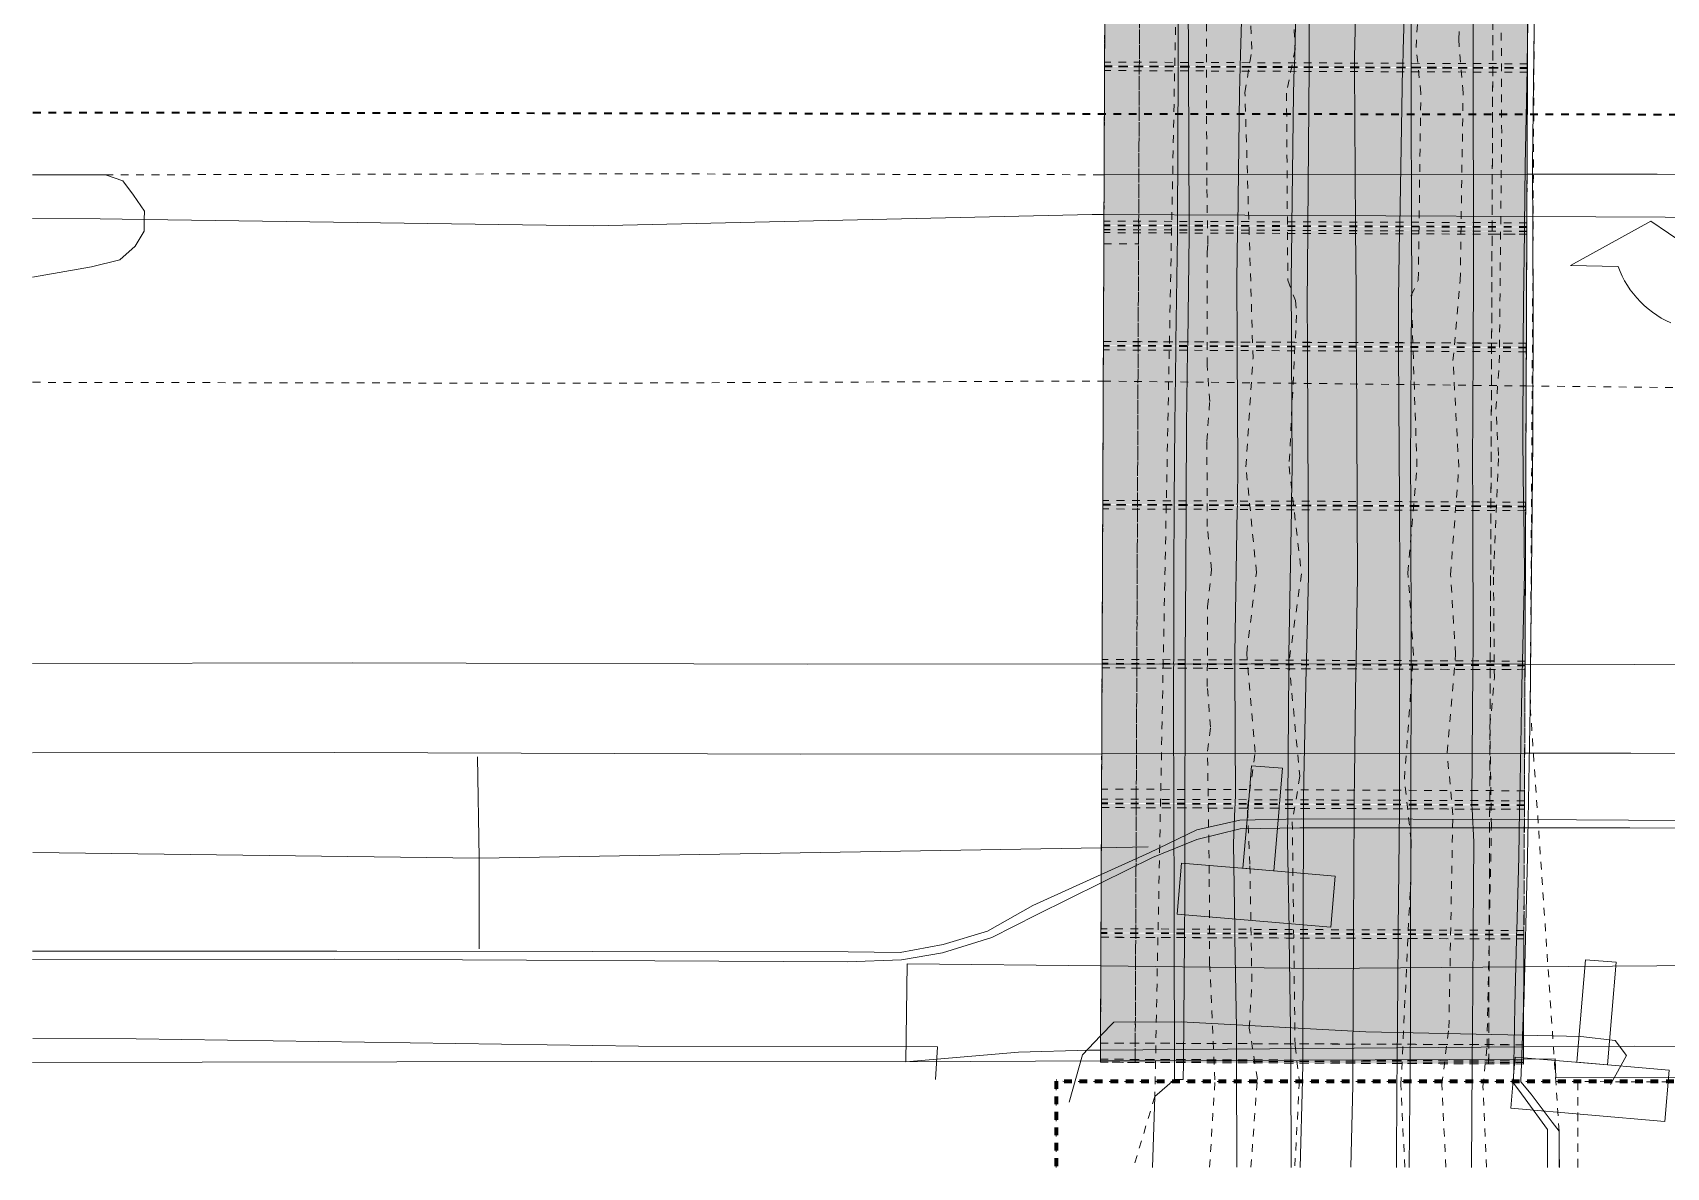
# Model space of a CAD drawing. Header units: metres. Extents: x 564 to 760, y 3 to 1698.
# Drawn here: x 697.25 to 718.42, y 1652.38 to 1667.09 of the extents above; entities that cross this region are included whole.
import ezdxf

# ---------------------------------------------------------------- set-up
doc = ezdxf.new("R2010")
doc.units = ezdxf.units.M
for name, pattern in [('_Demolished', [0.0045, 0.003, -0.0015]), ('ControlLine', [0.02, 0.0125, -0.0025, 0.0025, -0.0025]), ('IMPORT-BDYS-Boundary _3_', [0.01, 0.009, -0.001]), ('IMPORT-BDYS-ProjBoundary', [0.008, 0.006, -0.002]), ('IMPORT-LNMK-LineCont _3_', [0.004, 0.001, -0.003]), ('JacobsDash', [0.0045, 0.003, -0.0015])]:
    doc.linetypes.add(name, pattern=pattern)
doc.layers.add('D-BDGE', color=7, linetype='Continuous', lineweight=13)
for name, color, linetype, lineweight, true_color in [('D-BDGE-DECK', 7, 'Continuous', 13, 0x8c8cc6), ('D-BDGE-FRAMING', 7, 'Continuous', 13, 0x8c8cc6), ('D-BDGE-INT-WALL', 7, 'Continuous', 13, 0x8c8cc6)]:
    doc.layers.add(name, color=color, linetype=linetype, lineweight=lineweight, true_color=true_color)

# ---------------------------------------------------------------- blocks, each defined once
blk = doc.blocks.new('T2DPAA-T2D-PWA-RW-M2D-000002_ControlLinesMinor_rvt-3-DRG-2871032 - CONSTRUCTION SEQUENCE STAGE A3')
at = {"layer": 'D-BDGE', "color": 150, "linetype": 'ControlLine', "lineweight": 35, "true_color": 0x0080ff}
blk.add_line((568.226, 1666.053), (609.683, 1666.003), dxfattribs=at)
blk = doc.blocks.new('T2DPAA-T2D-PWA-SU-M2D-000002_dwg-40815123-DRG-2871032 - CONSTRUCTION SEQUENCE STAGE A3')
at = {"color": 9, "lineweight": 18, "true_color": 0xc0c0c0}
for p, q in [((40.407, 1555.738), (40.234, 1557.781)), ((38.097, 1555.551), (37.978, 1557.598)), ((39.606, 1555.673), (39.433, 1557.716)), ((37.397, 1555.495), (37.278, 1557.542)), ((41.102, 1555.794), (41.078, 1556.17)), ((39.496, 1555.664), (39.496, 1555.654)), ((39.496, 1555.654), (39.632, 1553.609)), ((39.607, 1555.663), (39.606, 1555.673)), ((40.408, 1555.728), (40.407, 1555.738)), ((41.103, 1555.784), (41.102, 1555.794)), ((37.398, 1555.485), (37.397, 1555.495)), ((38.097, 1555.541), (38.097, 1555.551)), ((38.289, 1555.567), (38.29, 1555.557)), ((38.29, 1555.557), (38.446, 1553.513)), ((38.874, 1555.614), (38.875, 1555.604)), ((38.875, 1555.604), (39.062, 1553.563)), ((36.596, 1555.43), (36.597, 1555.42)), ((36.597, 1555.42), (36.761, 1553.377)), ((36.731, 1555.441), (36.732, 1555.431)), ((36.732, 1555.431), (36.913, 1553.389)), ((35.759, 1553.948), (41.219, 1554.418)), ((35.637, 1553.938), (35.759, 1553.948)), ((41.263, 1553.871), (35.8, 1553.433)), ((39.062, 1553.563), (39.063, 1553.552)), ((39.063, 1553.552), (39.068, 1553.502)), ((39.632, 1553.609), (39.633, 1553.598)), ((39.633, 1553.598), (39.636, 1553.548)), ((39.785, 1553.611), (39.784, 1553.621)), ((39.79, 1553.561), (39.785, 1553.611)), ((40.586, 1553.675), (40.585, 1553.686)), ((40.591, 1553.626), (40.586, 1553.675)), ((41.243, 1553.729), (41.243, 1553.739)), ((41.247, 1553.679), (41.243, 1553.729)), ((36.761, 1553.377), (36.761, 1553.366)), ((36.761, 1553.366), (36.765, 1553.316)), ((36.913, 1553.389), (36.913, 1553.379)), ((36.913, 1553.379), (36.918, 1553.329)), ((37.539, 1553.429), (37.539, 1553.439)), ((37.543, 1553.379), (37.539, 1553.429)), ((38.239, 1553.486), (38.238, 1553.496)), ((38.242, 1553.436), (38.239, 1553.486)), ((38.446, 1553.513), (38.446, 1553.503)), ((38.446, 1553.503), (38.45, 1553.453)), ((39.199, 1552.057), (39.203, 1552.009)), ((39.746, 1552.101), (39.75, 1552.053)), ((39.913, 1552.066), (39.909, 1552.114)), ((39.914, 1552.056), (39.913, 1552.066)), ((39.918, 1552.006), (39.914, 1552.056)), ((40.714, 1552.131), (40.71, 1552.179)), ((40.715, 1552.12), (40.714, 1552.131)), ((40.719, 1552.071), (40.715, 1552.12)), ((41.36, 1552.183), (41.356, 1552.231)), ((41.361, 1552.173), (41.36, 1552.183)), ((41.365, 1552.123), (41.361, 1552.173)), ((36.869, 1551.869), (36.873, 1551.821)), ((37.022, 1551.881), (37.026, 1551.833)), ((37.666, 1551.885), (37.661, 1551.933)), ((37.667, 1551.874), (37.666, 1551.885)), ((37.671, 1551.825), (37.667, 1551.874)), ((38.365, 1551.941), (38.361, 1551.989)), ((38.366, 1551.931), (38.365, 1551.941)), ((38.37, 1551.881), (38.366, 1551.931)), ((38.567, 1552.006), (38.571, 1551.958)), ((38.571, 1551.958), (38.572, 1551.947)), ((38.572, 1551.947), (38.577, 1551.898)), ((38.577, 1551.897), (38.751, 1549.956)), ((39.203, 1552.009), (39.204, 1551.998)), ((39.204, 1551.998), (39.209, 1551.949)), ((39.209, 1551.948), (39.383, 1550.007)), ((39.75, 1552.053), (39.751, 1552.043)), ((39.751, 1552.043), (39.755, 1551.993)), ((39.755, 1551.993), (39.93, 1550.051)), ((36.873, 1551.821), (36.873, 1551.81)), ((36.873, 1551.81), (36.877, 1551.76)), ((37.026, 1551.833), (37.026, 1551.822)), ((37.026, 1551.822), (37.03, 1551.773)), ((41.539, 1550.13), (41.535, 1550.18)), ((38.751, 1549.955), (38.756, 1549.905)), ((39.383, 1550.006), (39.388, 1549.956)), ((39.388, 1549.956), (39.389, 1549.947)), ((39.389, 1549.947), (39.393, 1549.897)), ((39.93, 1550.051), (39.934, 1550.001)), ((39.934, 1550.001), (39.935, 1549.991)), ((39.935, 1549.991), (39.94, 1549.941)), ((40.08, 1550.012), (40.076, 1550.062)), ((40.081, 1550.002), (40.08, 1550.012)), ((40.085, 1549.953), (40.081, 1550.002)), ((40.881, 1550.077), (40.877, 1550.127)), ((40.882, 1550.067), (40.881, 1550.077)), ((40.886, 1550.018), (40.882, 1550.067)), ((41.54, 1550.12), (41.539, 1550.13)), ((41.545, 1550.071), (41.54, 1550.12)), ((37.022, 1549.816), (37.025, 1549.766)), ((37.025, 1549.766), (37.026, 1549.756)), ((37.026, 1549.756), (37.03, 1549.706)), ((37.175, 1549.828), (37.179, 1549.778)), ((37.179, 1549.778), (37.18, 1549.768)), ((37.18, 1549.768), (37.184, 1549.719)), ((37.841, 1549.832), (37.837, 1549.881)), ((37.842, 1549.822), (37.841, 1549.832)), ((37.845, 1549.772), (37.842, 1549.822)), ((38.54, 1549.888), (38.537, 1549.938)), ((38.541, 1549.878), (38.54, 1549.888)), ((38.544, 1549.828), (38.541, 1549.878)), ((38.756, 1549.905), (38.757, 1549.895)), ((38.757, 1549.895), (38.761, 1549.846)), ((41.059, 1548.025), (41.055, 1548.075)), ((41.697, 1548.076), (41.694, 1548.126)), ((41.698, 1548.066), (41.697, 1548.076)), ((41.701, 1548.017), (41.698, 1548.066)), ((37.983, 1547.776), (37.979, 1547.826)), ((38.681, 1547.833), (38.677, 1547.883)), ((38.681, 1547.823), (38.681, 1547.833)), ((38.685, 1547.773), (38.681, 1547.823)), ((38.905, 1547.901), (38.908, 1547.851)), ((38.908, 1547.851), (38.908, 1547.841)), ((38.908, 1547.841), (38.911, 1547.791)), ((39.546, 1547.953), (39.549, 1547.903)), ((39.549, 1547.903), (39.55, 1547.893)), ((39.55, 1547.893), (39.553, 1547.843)), ((40.108, 1547.998), (40.112, 1547.948)), ((40.112, 1547.948), (40.113, 1547.938)), ((40.113, 1547.938), (40.117, 1547.889)), ((40.259, 1547.96), (40.255, 1548.01)), ((40.26, 1547.95), (40.259, 1547.96)), ((40.264, 1547.901), (40.26, 1547.95)), ((40.406, 1546.207), (40.264, 1547.9)), ((41.06, 1548.015), (41.059, 1548.025)), ((41.063, 1547.965), (41.06, 1548.015)), ((41.192, 1546.27), (41.063, 1547.965)), ((37.189, 1547.762), (37.193, 1547.712)), ((37.193, 1547.712), (37.194, 1547.703)), ((37.194, 1547.703), (37.198, 1547.653)), ((37.339, 1547.774), (37.343, 1547.725)), ((37.343, 1547.725), (37.344, 1547.715)), ((37.344, 1547.715), (37.348, 1547.665)), ((37.984, 1547.766), (37.983, 1547.776)), ((37.988, 1547.717), (37.984, 1547.766)), ((38.817, 1546.078), (38.685, 1547.773)), ((39.675, 1546.147), (39.679, 1546.097)), ((40.258, 1546.194), (40.262, 1546.145)), ((40.262, 1546.145), (40.263, 1546.135)), ((40.263, 1546.135), (40.267, 1546.085)), ((40.41, 1546.156), (40.406, 1546.206)), ((40.411, 1546.146), (40.41, 1546.156)), ((40.415, 1546.097), (40.411, 1546.146)), ((41.198, 1546.21), (41.196, 1546.22)), ((41.205, 1546.161), (41.198, 1546.21)), ((41.816, 1546.27), (41.812, 1546.32)), ((41.816, 1546.26), (41.816, 1546.27)), ((41.82, 1546.21), (41.816, 1546.26)), ((37.344, 1545.959), (37.348, 1545.909)), ((37.487, 1545.971), (37.491, 1545.921)), ((37.491, 1545.921), (37.492, 1545.911)), ((38.14, 1545.973), (38.138, 1546.023)), ((38.14, 1545.963), (38.14, 1545.973)), ((38.142, 1545.913), (38.14, 1545.963)), ((38.312, 1546.037), (38.312, 1545.987)), ((38.312, 1545.987), (38.312, 1545.977)), ((38.312, 1545.977), (38.312, 1545.927)), ((38.712, 1546.019), (38.712, 1546.07)), ((38.712, 1546.009), (38.712, 1546.019)), ((38.712, 1545.959), (38.712, 1546.009)), ((38.821, 1546.028), (38.817, 1546.078)), ((38.822, 1546.018), (38.821, 1546.028)), ((38.825, 1545.968), (38.822, 1546.018)), ((39.021, 1546.094), (39.025, 1546.045)), ((39.025, 1546.045), (39.026, 1546.035)), ((39.026, 1546.035), (39.03, 1545.985)), ((39.03, 1545.985), (39.157, 1544.42)), ((39.679, 1546.097), (39.679, 1546.087)), ((39.679, 1546.087), (39.683, 1546.038)), ((39.683, 1546.038), (39.808, 1544.473)), ((40.267, 1546.085), (40.386, 1544.52)), ((37.348, 1545.909), (37.349, 1545.899)), ((37.349, 1545.899), (37.354, 1545.85)), ((37.492, 1545.911), (37.496, 1545.861)), ((37.066, 1545.317), (36.461, 1545.255)), ((39.808, 1544.473), (39.812, 1544.423)), ((40.386, 1544.519), (40.39, 1544.469)), ((40.39, 1544.469), (40.391, 1544.459)), ((40.391, 1544.459), (40.394, 1544.409)), ((40.549, 1544.482), (40.545, 1544.532)), ((40.55, 1544.472), (40.549, 1544.482)), ((40.554, 1544.422), (40.55, 1544.472)), ((41.358, 1544.548), (41.354, 1544.598)), ((41.358, 1544.538), (41.358, 1544.548)), ((41.362, 1544.488), (41.358, 1544.538)), ((41.918, 1544.593), (41.915, 1544.643)), ((41.919, 1544.583), (41.918, 1544.593)), ((41.922, 1544.533), (41.919, 1544.583)), ((37.49, 1544.285), (37.494, 1544.235)), ((37.494, 1544.235), (37.495, 1544.225)), ((37.495, 1544.225), (37.499, 1544.176)), ((37.624, 1544.296), (37.628, 1544.246)), ((37.628, 1544.246), (37.629, 1544.236)), ((37.629, 1544.236), (37.633, 1544.186)), ((38.279, 1544.299), (38.274, 1544.349)), ((38.28, 1544.289), (38.279, 1544.299)), ((38.285, 1544.239), (38.28, 1544.289)), ((38.979, 1544.355), (38.974, 1544.405)), ((38.98, 1544.345), (38.979, 1544.355)), ((38.985, 1544.296), (38.98, 1544.345)), ((39.157, 1544.42), (39.161, 1544.37)), ((39.161, 1544.37), (39.162, 1544.36)), ((39.162, 1544.36), (39.166, 1544.31)), ((39.166, 1544.31), (39.297, 1542.695)), ((39.812, 1544.423), (39.813, 1544.413)), ((39.813, 1544.413), (39.817, 1544.363)), ((39.817, 1544.362), (39.946, 1542.748)), ((40.394, 1544.409), (40.518, 1542.794)), ((44.757, 1544.432), (42.046, 1544.181)), ((37.499, 1544.175), (37.64, 1542.561)), ((37.633, 1544.186), (37.756, 1542.571)), ((36.584, 1543.729), (34.08, 1543.544)), ((42.089, 1543.652), (42.122, 1542.923)), ((36.672, 1542.643), (42.13, 1543.147)), ((37.357, 1542.562), (42.142, 1542.99)), ((40.788, 1541.467), (40.686, 1542.807)), ((41.589, 1541.535), (41.487, 1542.872)), ((42.035, 1542.341), (42.035, 1542.916)), ((36.684, 1542.502), (37.357, 1542.562)), ((38.562, 1541.278), (38.444, 1542.626)), ((39.261, 1541.337), (39.143, 1542.683)), ((34.172, 1542.278), (36.684, 1542.502))]:
    blk.add_line(p, q, dxfattribs=at)
at = {"color": 9, "linetype": 'IMPORT-LNMK-LineCont _3_', "lineweight": 18, "true_color": 0xc0c0c0}
blk.add_line((35.974, 1551.283), (41.44, 1551.684), dxfattribs=at)
at = {"color": 9, "lineweight": 18, "true_color": 0xc0c0c0, "flags": 128}
for points in [[(40.546, 1563.008), (40.656, 1562.151), (40.82, 1560.338), (40.867, 1559.66), (41.009, 1558.108), (41.15, 1556.324), (41.278, 1554.538), (41.438, 1552.766), (41.584, 1550.993), (41.714, 1549.264), (41.845, 1547.536), (41.975, 1545.604), (42.088, 1543.672), (42.089, 1543.652)], [(38.123, 1557.61), (38.273, 1555.769), (38.289, 1555.567)], [(38.749, 1557.661), (38.862, 1555.739), (38.874, 1555.614)], [(39.386, 1557.712), (39.481, 1555.888), (39.496, 1555.664)], [(36.428, 1557.473), (36.576, 1555.688), (36.596, 1555.43)], [(36.538, 1557.482), (36.709, 1555.697), (36.731, 1555.441)], [(41.078, 1556.17), (41.068, 1556.317), (41.035, 1556.697)], [(39.784, 1553.621), (39.635, 1555.333), (39.607, 1555.663)], [(40.585, 1553.686), (40.435, 1555.402), (40.408, 1555.728)], [(41.243, 1553.739), (41.185, 1554.531), (41.103, 1555.784)], [(41.219, 1554.418), (42.899, 1554.562), (52.432, 1555.346), (56.106, 1555.6), (57.273, 1555.659), (58.703, 1555.648), (59.993, 1555.554), (61.17, 1555.425), (61.634, 1555.374), (63.116, 1555.155), (63.339, 1555.12)], [(37.539, 1553.439), (37.417, 1555.159), (37.398, 1555.485)], [(38.238, 1553.496), (38.117, 1555.205), (38.097, 1555.541)], [(63.298, 1555.602), (63.172, 1555.59), (61.17, 1555.425), (56.618, 1555.05), (52.457, 1554.707), (43.939, 1554.085), (41.263, 1553.871)], [(43.237, 1552.656), (43.173, 1552.681), (43.11, 1552.709), (43.048, 1552.741), (42.989, 1552.775), (42.932, 1552.813), (42.876, 1552.853), (42.823, 1552.896), (42.772, 1552.942), (42.724, 1552.991), (42.679, 1553.041), (42.636, 1553.094), (42.596, 1553.149), (42.559, 1553.206), (42.526, 1553.265), (42.495, 1553.325), (41.878, 1553.287), (42.87, 1553.95), (43.833, 1553.408)], [(39.636, 1553.547), (39.694, 1552.674), (39.746, 1552.103)], [(39.909, 1552.116), (39.846, 1552.921), (39.79, 1553.559)], [(40.71, 1552.181), (40.646, 1552.988), (40.591, 1553.624)], [(41.356, 1552.233), (41.314, 1552.756), (41.247, 1553.677)], [(35.8, 1553.433), (35.647, 1553.421), (29.224, 1552.728), (23.415, 1552.319), (22.844, 1552.279), (21.973, 1552.21)], [(36.918, 1553.327), (36.924, 1553.258), (37.022, 1551.883)], [(37.661, 1551.934), (37.589, 1552.733), (37.543, 1553.378)], [(38.36, 1551.991), (38.288, 1552.789), (38.242, 1553.434)], [(38.45, 1553.451), (38.523, 1552.495), (38.567, 1552.007)], [(39.068, 1553.501), (39.137, 1552.747), (39.199, 1552.058)], [(36.765, 1553.315), (36.771, 1553.247), (36.869, 1551.87)], [(21.925, 1552.773), (22.864, 1552.851), (23.098, 1552.794)], [(23.098, 1552.794), (23.25, 1552.622), (23.408, 1552.425), (23.415, 1552.319), (23.425, 1552.166), (23.327, 1551.963), (23.144, 1551.768), (22.786, 1551.65), (22.037, 1551.452)], [(40.877, 1550.127), (40.838, 1550.574), (40.719, 1552.071)], [(41.535, 1550.18), (41.458, 1550.982), (41.365, 1552.123)], [(38.537, 1549.938), (38.507, 1550.378), (38.37, 1551.881)], [(40.076, 1550.063), (40.037, 1550.507), (39.918, 1552.006)], [(36.877, 1551.76), (36.945, 1550.805), (37.022, 1549.816)], [(37.03, 1551.772), (37.098, 1550.816), (37.175, 1549.828)], [(37.837, 1549.882), (37.808, 1550.323), (37.671, 1551.824)], [(39.94, 1549.941), (40.014, 1549.116), (40.108, 1547.998)], [(40.255, 1548.01), (40.248, 1548.095), (40.085, 1549.953)], [(41.055, 1548.075), (41.048, 1548.164), (40.886, 1550.017)], [(41.694, 1548.127), (41.623, 1549.258), (41.545, 1550.071)], [(41.73, 1548.09), (43.143, 1548.208), (49.804, 1548.766), (51.549, 1548.896), (53.799, 1549.103), (61.861, 1549.836), (63.776, 1549.982)], [(37.979, 1547.826), (37.971, 1547.911), (37.845, 1549.772)], [(38.677, 1547.883), (38.671, 1547.962), (38.544, 1549.828)], [(38.761, 1549.846), (38.837, 1548.996), (38.904, 1547.901)], [(39.393, 1549.897), (39.47, 1549.042), (39.546, 1547.953)], [(37.03, 1549.706), (37.089, 1548.939), (37.189, 1547.763)], [(37.184, 1549.718), (37.244, 1548.952), (37.339, 1547.775)], [(41.823, 1546.941), (43.193, 1547.059), (49.965, 1547.61), (51.469, 1547.763), (53.926, 1547.984), (58.722, 1548.344), (60.844, 1548.549), (63.876, 1548.795)], [(41.892, 1546.083), (43.237, 1546.192), (50, 1546.745), (51.468, 1547.454), (51.938, 1547.566), (53.975, 1547.719), (58.389, 1548.047), (58.717, 1548.084), (60.831, 1548.263), (63.898, 1548.534)], [(38.195, 1547.793), (38.853, 1547.85), (41.73, 1548.09)], [(41.901, 1545.976), (43.262, 1546.091), (50.093, 1546.666), (51.383, 1547.298), (52.024, 1547.254), (53.989, 1547.414), (58.398, 1547.745), (58.756, 1547.961), (60.9, 1548.178)], [(39.553, 1547.843), (39.651, 1546.448), (39.675, 1546.148)], [(40.117, 1547.889), (40.24, 1546.437), (40.258, 1546.195)], [(41.812, 1546.32), (41.732, 1547.529), (41.701, 1548.016)], [(22.461, 1546.464), (26.585, 1546.82), (32.469, 1547.305), (38.195, 1547.793)], [(37.198, 1547.653), (37.247, 1547.075), (37.344, 1545.959)], [(37.348, 1547.665), (37.394, 1547.088), (37.487, 1545.971)], [(38.138, 1546.023), (38.137, 1546.043), (37.988, 1547.717)], [(38.911, 1547.791), (38.999, 1546.364), (39.021, 1546.095)], [(36.363, 1546.469), (38.932, 1546.691), (41.823, 1546.941)], [(22.559, 1545.308), (26.457, 1545.643), (32.481, 1546.134), (36.363, 1546.469)], [(38.712, 1546.07), (38.712, 1546.48), (38.312, 1546.48), (38.312, 1546.037)], [(41.196, 1546.22), (41.195, 1546.231), (41.192, 1546.27)], [(41.354, 1544.598), (41.265, 1545.739), (41.205, 1546.16)], [(41.915, 1544.643), (41.861, 1545.597), (41.82, 1546.21)], [(36.489, 1544.909), (37.086, 1545.243), (37.675, 1545.59), (38.217, 1545.764), (39.015, 1545.849), (41.892, 1546.083)], [(36.498, 1544.802), (37.132, 1545.186), (37.684, 1545.466), (38.232, 1545.653), (39.004, 1545.731), (41.901, 1545.976)], [(37.512, 1544.48), (37.512, 1545.146), (38.712, 1545.146), (38.712, 1545.959)], [(38.312, 1545.927), (38.312, 1545.146), (39.512, 1545.146), (39.512, 1544.48), (37.512, 1544.48)], [(38.974, 1544.406), (38.858, 1545.548), (38.825, 1545.968)], [(40.545, 1544.532), (40.449, 1545.683), (40.415, 1546.097)], [(28.538, 1543.268), (28.441, 1544.439), (28.309, 1545.747)], [(37.354, 1545.849), (37.462, 1544.601), (37.49, 1544.286)], [(37.496, 1545.861), (37.6, 1544.613), (37.624, 1544.296)], [(38.274, 1544.349), (38.161, 1545.457), (38.142, 1545.913)], [(36.461, 1545.255), (28.441, 1544.439), (22.669, 1544.022)], [(22.777, 1542.748), (26.705, 1543.081), (33.305, 1543.633), (33.979, 1543.684), (34.525, 1543.833), (35.084, 1544.055), (35.642, 1544.435), (36.489, 1544.909)], [(22.786, 1542.64), (26.68, 1542.976), (33.303, 1543.505), (34.002, 1543.59), (34.527, 1543.725), (35.147, 1543.977), (35.697, 1544.318), (36.498, 1544.802)], [(41.487, 1542.872), (41.451, 1543.334), (41.362, 1544.487)], [(42.024, 1542.915), (41.972, 1543.664), (41.922, 1544.532)], [(38.444, 1542.626), (38.404, 1543.073), (38.285, 1544.239)], [(39.143, 1542.683), (39.103, 1543.139), (38.985, 1544.295)], [(40.686, 1542.807), (40.65, 1543.27), (40.554, 1544.422)], [(42.141, 1543.007), (43.235, 1543.007), (43.235, 1544.341), (42.835, 1544.341), (42.835, 1543.007), (44.035, 1543.007), (44.035, 1542.341), (42.035, 1542.341)], [(42.046, 1544.181), (39.397, 1543.936), (36.584, 1543.729)], [(42.13, 1543.147), (43.562, 1543.279), (44.309, 1543.334), (44.87, 1543.629)], [(42.58, 1542.784), (47.657, 1543.218), (52.339, 1543.627), (52.447, 1543.581)], [(22.899, 1541.31), (25.087, 1541.502), (30.112, 1541.937), (34.172, 1542.278), (34.08, 1543.544)], [(36.657, 1542.827), (36.812, 1543.019), (37.682, 1543.097), (40.079, 1543.167), (42.117, 1543.298)], [(42.117, 1543.298), (42.859, 1543.345), (43.308, 1543.331), (43.468, 1543.149), (43.295, 1542.758)], [(42.035, 1542.916), (42.035, 1543.007), (42.141, 1543.007)], [(42.142, 1542.99), (42.553, 1543.026), (42.58, 1542.784)], [(36.326, 1541.936), (36.445, 1542.563), (36.657, 1542.827)], [(39.946, 1542.748), (39.969, 1542.463), (40.034, 1541.403)], [(40.518, 1542.794), (40.539, 1542.509), (40.621, 1541.452)], [(42.574, 1541.618), (42.53, 1542.108), (42.209, 1542.478), (42.102, 1542.6), (42.041, 1542.668), (42.024, 1542.915)], [(42.122, 1542.923), (42.132, 1542.704), (42.135, 1542.692), (42.281, 1542.544), (42.581, 1542.208), (42.683, 1542.097), (42.707, 1541.839), (42.726, 1541.631)], [(34.172, 1542.278), (35.615, 1542.524), (36.522, 1542.629), (36.672, 1542.643)], [(37.756, 1542.571), (37.773, 1542.353), (37.659, 1542.343), (37.425, 1542.103), (37.474, 1541.185)], [(37.64, 1542.561), (37.659, 1542.343), (37.425, 1542.103)], [(39.297, 1542.695), (39.315, 1542.477), (39.381, 1541.347)], [(22.873, 1541.621), (24.208, 1541.73), (30.705, 1542.187), (34.566, 1542.507), (34.576, 1542.082)]]:
    blk.add_lwpolyline(points, dxfattribs=at)
at = {"color": 9, "linetype": 'IMPORT-LNMK-LineCont _3_', "lineweight": 18, "true_color": 0xc0c0c0, "flags": 128}
for points in [[(22.864, 1552.851), (29.063, 1553.392), (35.637, 1553.938)], [(41.44, 1551.684), (43.866, 1551.863), (52.696, 1552.612), (56.21, 1552.925), (63.193, 1553.545), (63.471, 1553.569)], [(22.153, 1550.093), (23.384, 1550.195), (29.224, 1550.681), (35.834, 1551.272), (35.974, 1551.283)]]:
    blk.add_lwpolyline(points, dxfattribs=at)
blk = doc.blocks.new('T2DPAA-T2D-PWA-SU-M2D-000001_dwg-40815111-DRG-2871032 - CONSTRUCTION SEQUENCE STAGE A3')
at = {"color": 9, "linetype": 'IMPORT-BDYS-Boundary _3_', "lineweight": 18, "true_color": 0xc0c0c0}
blk.add_line((121.069, 1639.337), (121.163, 1638.23), dxfattribs=at)
at = {"color": 9, "linetype": 'IMPORT-BDYS-Boundary _3_', "lineweight": 18, "true_color": 0xc0c0c0, "flags": 128}
for points in [[(121.163, 1638.23), (121.069, 1639.337), (138.228, 1640.786)], [(114.427, 1637.658), (114.333, 1638.769), (121.069, 1639.337)]]:
    blk.add_lwpolyline(points, dxfattribs=at)
blk = doc.blocks.new('T2DPAA-T2D-PWA-GN-XRF-000103_dwg-40807629-DRG-2871032 - CONSTRUCTION SEQUENCE STAGE A3')
at = {"color": 200, "linetype": 'IMPORT-BDYS-ProjBoundary', "lineweight": 70, "true_color": 0xbf00ff, "flags": 128}
blk.add_lwpolyline([(350.144, 1490.206), (328.778, 1488.393), (322.042, 1487.824), (322.137, 1486.714)], dxfattribs=at)
blk = doc.blocks.new('T2DPAA-T2D-PWA-SU-M2D-000100_Survey_rvt-3-DRG-2871032 - CONSTRUCTION SEQUENCE STAGE A3')
at = {"color": 9, "lineweight": 18, "true_color": 0xc0c0c0, "rotation": 355.1443168073812}
for name, p in [('T2DPAA-T2D-PWA-SU-M2D-000002_dwg-40815123-DRG-2871032 - CONSTRUCTION SEQUENCE STAGE A3', (414.939, 119.901)), ('T2DPAA-T2D-PWA-SU-M2D-000001_dwg-40815111-DRG-2871032 - CONSTRUCTION SEQUENCE STAGE A3', (328.846, 30.288)), ('T2DPAA-T2D-PWA-GN-XRF-000103_dwg-40807629-DRG-2871032 - CONSTRUCTION SEQUENCE STAGE A3', (134.659, 198.273))]:
    blk.add_blockref(name, p, dxfattribs=at)
blk = doc.blocks.new('Roofs 3 - Roofs 3-4999916-DRG-2871032 - CONSTRUCTION SEQUENCE STAGE A3')
at = {"layer": 'D-BDGE-DECK', "color": 9, "linetype": '_Demolished', "true_color": 0xc0c0c0}
for p, q in [((443.829, 1717.565), (438.366, 1717.124)), ((443.829, 1717.565), (438.366, 1717.124)), ((444.106, 1714.128), (443.829, 1717.565)), ((443.829, 1717.565), (444.094, 1714.287)), ((438.631, 1713.845), (438.366, 1717.124)), ((438.366, 1717.124), (438.644, 1713.687)), ((438.631, 1713.845), (444.094, 1714.287)), ((444.094, 1714.287), (444.101, 1714.201)), ((444.101, 1714.196), (444.101, 1714.201)), ((444.101, 1714.196), (444.103, 1714.172)), ((444.103, 1714.172), (444.103, 1714.166)), ((444.103, 1714.166), (444.127, 1713.872)), ((444.239, 1712.492), (444.106, 1714.128)), ((438.638, 1713.759), (438.631, 1713.845)), ((444.127, 1713.872), (438.665, 1713.431)), ((444.127, 1713.872), (444.582, 1708.236)), ((438.638, 1713.759), (438.638, 1713.754)), ((438.64, 1713.731), (438.638, 1713.754)), ((438.641, 1713.725), (438.64, 1713.731)), ((438.665, 1713.431), (438.641, 1713.725)), ((438.644, 1713.687), (438.776, 1712.051)), ((439.12, 1707.794), (438.665, 1713.431)), ((444.239, 1712.492), (438.776, 1712.051)), ((444.248, 1712.378), (438.785, 1711.937)), ((444.248, 1712.378), (444.239, 1712.492)), ((444.579, 1708.274), (444.248, 1712.378)), ((438.776, 1712.051), (438.785, 1711.937)), ((438.785, 1711.937), (439.117, 1707.832)), ((444.579, 1708.274), (439.117, 1707.832)), ((444.582, 1708.236), (439.12, 1707.794)), ((444.696, 1706.829), (444.579, 1708.274)), ((444.582, 1708.236), (445.163, 1701.049)), ((439.117, 1707.832), (439.234, 1706.387)), ((439.701, 1700.607), (439.12, 1707.794)), ((444.696, 1706.829), (439.234, 1706.387)), ((445.028, 1702.723), (444.696, 1706.829)), ((439.234, 1706.387), (439.565, 1702.282)), ((445.028, 1702.723), (439.565, 1702.282)), ((445.428, 1697.769), (445.028, 1702.723)), ((439.565, 1702.282), (439.965, 1697.327)), ((445.163, 1701.049), (439.701, 1700.607)), ((445.163, 1701.049), (445.172, 1700.943)), ((445.172, 1700.943), (445.172, 1700.933)), ((445.172, 1700.933), (445.174, 1700.911)), ((445.175, 1700.901), (445.174, 1700.911)), ((445.175, 1700.901), (445.182, 1700.81)), ((445.182, 1700.81), (439.72, 1700.368)), ((445.182, 1700.81), (445.428, 1697.769)), ((439.709, 1700.501), (439.701, 1700.607)), ((439.71, 1700.492), (439.709, 1700.501)), ((439.712, 1700.469), (439.71, 1700.492)), ((439.712, 1700.469), (439.712, 1700.46)), ((439.72, 1700.368), (439.712, 1700.46)), ((439.965, 1697.327), (439.72, 1700.368)), ((445.428, 1697.769), (439.965, 1697.327)), ((445.428, 1697.769), (439.965, 1697.327))]:
    blk.add_line(p, q, dxfattribs=at)

msp = doc.modelspace()

# ---------------------------------------------------------------- hatches: boundary and pattern name
at = {"layer": 'D-BDGE-FRAMING', "lineweight": 5, "true_color": 0xc0c0c0, "transparency": 33554506}
for points in [[(716.622, 1666.683), (716.63, 1668.633), (711.15, 1668.655), (711.142, 1666.705)], [(716.613, 1664.623), (716.622, 1666.573), (711.141, 1666.595), (711.133, 1664.645)], [(716.622, 1666.573), (716.622, 1666.623), (711.141, 1666.645), (711.141, 1666.595)], [(716.622, 1666.633), (716.622, 1666.683), (711.142, 1666.705), (711.142, 1666.655), (716.622, 1666.633)], [(716.607, 1663.061), (716.613, 1664.511), (711.133, 1664.534), (711.127, 1663.084)], [(716.613, 1664.573), (716.613, 1664.623), (711.133, 1664.645), (711.133, 1664.595), (716.613, 1664.573)], [(716.613, 1664.512), (716.613, 1664.563), (711.133, 1664.585), (711.133, 1664.535), (716.613, 1664.512)], [(716.613, 1664.511), (716.613, 1664.512), (716.247, 1664.512)], [(716.607, 1662.952), (716.607, 1663.002), (711.126, 1663.025), (711.126, 1662.975)], [(716.607, 1663.013), (716.607, 1663.063), (711.127, 1663.084), (711.127, 1663.035), (716.607, 1663.013)], [(716.598, 1661.003), (716.607, 1662.952), (711.126, 1662.975), (711.118, 1661.025)], [(716.59, 1658.943), (716.598, 1660.892), (711.118, 1660.915), (711.11, 1658.965)], [(716.598, 1660.952), (716.598, 1661.002), (711.118, 1661.025), (711.118, 1660.975), (716.598, 1660.952)], [(716.598, 1661.002), (716.598, 1661.003), (711.118, 1661.025)], [(716.598, 1660.892), (716.598, 1660.942), (711.118, 1660.965), (711.118, 1660.915)], [(716.598, 1660.952), (716.598, 1660.952), (716.598, 1660.952)], [(716.59, 1658.892), (716.59, 1658.942), (711.11, 1658.965), (711.11, 1658.915), (716.59, 1658.892)], [(716.59, 1658.942), (716.59, 1658.943), (711.11, 1658.965)], [(716.582, 1657.133), (716.589, 1658.832), (711.109, 1658.855), (711.102, 1657.155)], [(716.589, 1658.832), (716.589, 1658.882), (711.109, 1658.905), (711.109, 1658.855)], [(716.59, 1658.892), (716.59, 1658.892), (716.59, 1658.892)], [(716.582, 1657.082), (716.582, 1657.132), (711.102, 1657.155), (711.102, 1657.105), (716.582, 1657.082)], [(716.582, 1657.132), (716.582, 1657.133), (711.102, 1657.155)], [(716.582, 1657.022), (716.582, 1657.072), (711.102, 1657.095), (711.102, 1657.045)], [(716.582, 1657.082), (716.582, 1657.082), (716.582, 1657.082)], [(716.576, 1655.453), (716.582, 1657.022), (711.102, 1657.045), (711.095, 1655.475)], [(716.568, 1653.742), (716.575, 1655.342), (711.095, 1655.364), (711.088, 1653.765)], [(716.575, 1655.402), (716.575, 1655.452), (711.095, 1655.475), (711.095, 1655.425), (716.575, 1655.402)], [(716.576, 1655.452), (716.576, 1655.453), (711.095, 1655.475)], [(716.575, 1655.342), (716.575, 1655.392), (711.095, 1655.415), (711.095, 1655.365), (711.189, 1655.364)], [(716.575, 1655.392), (716.575, 1655.392), (714.141, 1655.402)], [(716.575, 1655.402), (716.575, 1655.402), (716.575, 1655.402)], [(716.575, 1655.342), (716.575, 1655.342), (716.48, 1655.342)], [(716.568, 1653.722), (716.568, 1653.742), (711.088, 1653.765), (711.088, 1653.745)]]:
    msp.add_hatch(color=9, dxfattribs=at).paths.add_polyline_path(points)

# ---------------------------------------------------------------- linework, layer by layer
at = {"layer": 'D-BDGE', "color": 8, "linetype": 'JacobsDash', "lineweight": 15, "true_color": 0x808080}
for p, q in [((712.466, 1665.106), (712.451, 1671.411)), ((712.103, 1669.358), (711.793, 1653.302)), ((715.73, 1667.003), (715.845, 1669.009)), ((716.658, 1658.341), (716.719, 1668.946)), ((713.051, 1666.873), (712.965, 1668.721)), ((713.524, 1668.724), (713.61, 1666.866)), ((715.179, 1666.893), (715.276, 1668.776)), ((715.787, 1666.305), (715.73, 1667.003)), ((716.287, 1665.786), (716.282, 1667.086)), ((712.96, 1666.31), (713.051, 1666.873)), ((713.61, 1666.866), (713.499, 1666.302)), ((715.24, 1666.301), (715.179, 1666.893)), ((713.065, 1662.867), (712.96, 1666.31)), ((713.499, 1666.302), (713.516, 1663.877)), ((715.206, 1663.881), (715.24, 1666.301)), ((715.75, 1663.875), (715.787, 1666.305)), ((716.256, 1662.806), (716.287, 1665.786)), ((712.48, 1664.352), (712.466, 1665.106)), ((712.472, 1664.241), (712.48, 1664.352)), ((712.471, 1662.776), (712.472, 1664.241)), ((713.516, 1663.877), (713.616, 1663.615)), ((715.116, 1663.681), (715.206, 1663.881)), ((715.656, 1662.84), (715.75, 1663.875)), ((713.616, 1663.615), (713.628, 1663.426)), ((715.189, 1661.462), (715.116, 1663.681)), ((713.628, 1663.426), (713.532, 1661.463)), ((712.504, 1662.308), (712.471, 1662.776)), ((712.973, 1661.46), (713.065, 1662.867)), ((715.732, 1661.457), (715.656, 1662.84)), ((716.213, 1662.208), (716.256, 1662.806)), ((712.467, 1661.794), (712.504, 1662.308)), ((716.246, 1661.609), (716.213, 1662.208)), ((712.472, 1660.686), (712.467, 1661.794)), ((716.181, 1660.07), (716.246, 1661.609)), ((713.11, 1660.092), (712.973, 1661.46)), ((713.532, 1661.463), (713.693, 1660.072)), ((715.073, 1660.087), (715.189, 1661.462)), ((715.624, 1660.066), (715.732, 1661.457)), ((712.528, 1660.124), (712.472, 1660.686)), ((712.477, 1659.651), (712.528, 1660.124)), ((712.983, 1659.044), (713.11, 1660.092)), ((713.693, 1660.072), (713.53, 1658.924)), ((715.144, 1659.029), (715.073, 1660.087)), ((715.69, 1659.033), (715.624, 1660.066)), ((716.192, 1658.73), (716.181, 1660.07)), ((712.472, 1658.616), (712.477, 1659.651)), ((713.093, 1657.764), (712.983, 1659.044)), ((715.027, 1657.418), (715.144, 1659.029)), ((715.581, 1657.758), (715.69, 1659.033)), ((713.53, 1658.924), (713.672, 1657.451)), ((712.515, 1658.088), (712.472, 1658.616)), ((716.135, 1658.098), (716.192, 1658.73)), ((717.032, 1652.851), (716.658, 1658.341)), ((712.476, 1657.776), (712.515, 1658.088)), ((716.154, 1656.808), (716.135, 1658.098)), ((712.498, 1656.191), (712.476, 1657.776)), ((712.993, 1657.041), (713.093, 1657.764)), ((715.654, 1656.951), (715.581, 1657.758)), ((713.672, 1657.451), (713.574, 1656.859)), ((715.114, 1656.618), (715.027, 1657.418)), ((713.024, 1656.312), (712.993, 1657.041)), ((713.574, 1656.859), (713.61, 1653.959)), ((715.603, 1654.192), (715.654, 1656.951)), ((716.097, 1653.948), (716.154, 1656.808)), ((715.108, 1656.118), (715.114, 1656.618)), ((713.051, 1654.792), (713.024, 1656.312)), ((712.503, 1655.016), (712.498, 1656.191)), ((714.982, 1653.451), (715.108, 1656.118)), ((712.572, 1653.517), (712.503, 1655.016)), ((713.017, 1654.188), (713.051, 1654.792)), ((713.121, 1653.526), (713.017, 1654.188)), ((715.512, 1653.457), (715.603, 1654.192)), ((713.61, 1653.959), (713.666, 1653.502)), ((716.044, 1653.431), (716.097, 1653.948)), ((712.503, 1652.385), (712.572, 1653.517)), ((713.038, 1652.385), (713.121, 1653.526)), ((713.666, 1653.502), (713.607, 1652.385)), ((715.563, 1652.385), (715.512, 1653.457)), ((711.793, 1653.302), (711.516, 1652.385)), ((715.031, 1652.385), (714.982, 1653.451)), ((716.092, 1652.385), (716.044, 1653.431)), ((717.031, 1652.385), (717.032, 1652.851))]:
    msp.add_line(p, q, dxfattribs=at)
at = {"layer": 'D-BDGE-FRAMING', "color": 9, "linetype": '_Demolished', "true_color": 0xc0c0c0}
for p, q in [((711.15, 1668.705), (711.141, 1666.655)), ((711.142, 1666.705), (711.15, 1668.655)), ((716.622, 1666.633), (716.63, 1668.683)), ((716.63, 1668.633), (716.622, 1666.683)), ((711.141, 1666.645), (711.133, 1664.595)), ((711.133, 1664.645), (711.141, 1666.595)), ((711.141, 1666.655), (711.142, 1666.705)), ((711.141, 1666.655), (716.622, 1666.633)), ((716.622, 1666.633), (711.141, 1666.655)), ((711.141, 1666.595), (711.141, 1666.645)), ((711.141, 1666.645), (716.622, 1666.623)), ((716.622, 1666.623), (711.141, 1666.645)), ((716.622, 1666.573), (711.141, 1666.595)), ((716.622, 1666.573), (711.141, 1666.595)), ((716.622, 1666.683), (711.142, 1666.705)), ((716.622, 1666.683), (711.142, 1666.705)), ((716.613, 1664.573), (716.622, 1666.623)), ((716.622, 1666.683), (716.622, 1666.633)), ((716.622, 1666.623), (716.622, 1666.573)), ((716.622, 1666.573), (716.613, 1664.623)), ((711.133, 1664.585), (711.127, 1663.035)), ((711.127, 1663.084), (711.133, 1664.534)), ((711.133, 1664.595), (711.133, 1664.645)), ((716.613, 1664.623), (711.133, 1664.645)), ((716.613, 1664.623), (711.133, 1664.645)), ((716.613, 1664.573), (711.133, 1664.595)), ((716.613, 1664.573), (711.133, 1664.595)), ((711.133, 1664.535), (711.133, 1664.585)), ((716.613, 1664.563), (711.133, 1664.585)), ((716.613, 1664.563), (711.133, 1664.585)), ((711.133, 1664.534), (711.133, 1664.535)), ((716.613, 1664.512), (711.133, 1664.535)), ((716.613, 1664.511), (711.133, 1664.534)), ((716.607, 1663.013), (716.613, 1664.563)), ((716.613, 1664.511), (716.607, 1663.061)), ((716.613, 1664.623), (716.613, 1664.573)), ((716.613, 1664.563), (716.613, 1664.512)), ((716.613, 1664.512), (716.613, 1664.511)), ((711.126, 1663.025), (711.118, 1660.975)), ((711.126, 1662.975), (711.126, 1663.025)), ((711.126, 1663.025), (711.126, 1663.025)), ((716.607, 1663.002), (711.126, 1663.025)), ((716.607, 1663.002), (711.126, 1663.025)), ((711.127, 1663.035), (711.127, 1663.085)), ((711.127, 1663.085), (711.127, 1663.084)), ((716.607, 1663.063), (711.127, 1663.085)), ((711.127, 1663.084), (716.607, 1663.061)), ((716.607, 1663.013), (711.127, 1663.035)), ((716.607, 1663.013), (711.127, 1663.035)), ((716.598, 1660.952), (716.607, 1663.002)), ((716.607, 1663.061), (716.607, 1663.063)), ((716.607, 1663.063), (716.607, 1663.013)), ((716.607, 1663.002), (716.607, 1663.002)), ((716.607, 1663.002), (716.607, 1662.952)), ((711.118, 1661.025), (711.126, 1662.975)), ((711.126, 1662.975), (711.126, 1662.975)), ((716.607, 1662.952), (711.126, 1662.975)), ((716.607, 1662.952), (711.126, 1662.975)), ((716.607, 1662.952), (716.598, 1661.003)), ((716.607, 1662.952), (716.607, 1662.952)), ((711.118, 1660.965), (711.109, 1658.915)), ((711.11, 1658.965), (711.118, 1660.915)), ((711.118, 1660.975), (711.118, 1661.025)), ((711.118, 1661.025), (711.118, 1661.025)), ((716.598, 1661.002), (711.118, 1661.025)), ((716.598, 1661.003), (711.118, 1661.025)), ((711.118, 1660.975), (711.118, 1660.975)), ((711.118, 1660.975), (716.598, 1660.952)), ((716.598, 1660.952), (711.118, 1660.975)), ((711.118, 1660.965), (711.118, 1660.965)), ((711.118, 1660.915), (711.118, 1660.965)), ((711.118, 1660.965), (716.598, 1660.942)), ((716.598, 1660.942), (711.118, 1660.965)), ((711.118, 1660.915), (711.118, 1660.915)), ((716.598, 1660.892), (711.118, 1660.915)), ((716.598, 1660.892), (711.118, 1660.915)), ((716.59, 1658.892), (716.598, 1660.942)), ((716.598, 1660.892), (716.59, 1658.943)), ((716.598, 1661.003), (716.598, 1661.002)), ((716.598, 1661.002), (716.598, 1660.952)), ((716.598, 1660.952), (716.598, 1660.952)), ((716.598, 1660.942), (716.598, 1660.892)), ((716.598, 1660.942), (716.598, 1660.942)), ((716.598, 1660.892), (716.598, 1660.892)), ((711.109, 1658.915), (711.11, 1658.965)), ((711.11, 1658.965), (711.11, 1658.965)), ((716.59, 1658.942), (711.11, 1658.965)), ((716.59, 1658.943), (711.11, 1658.965)), ((711.109, 1658.905), (711.102, 1657.105)), ((711.102, 1657.155), (711.109, 1658.855)), ((711.109, 1658.915), (711.109, 1658.915)), ((716.59, 1658.892), (711.109, 1658.915)), ((716.59, 1658.892), (711.109, 1658.915)), ((711.109, 1658.855), (711.109, 1658.905)), ((711.109, 1658.905), (711.109, 1658.905)), ((716.59, 1658.882), (711.109, 1658.905)), ((716.59, 1658.882), (711.109, 1658.905)), ((711.109, 1658.855), (711.109, 1658.855)), ((711.109, 1658.855), (716.589, 1658.832)), ((716.589, 1658.832), (711.109, 1658.855)), ((716.582, 1657.082), (716.59, 1658.882)), ((716.589, 1658.832), (716.582, 1657.133)), ((716.59, 1658.882), (716.589, 1658.832)), ((716.589, 1658.832), (716.589, 1658.832)), ((716.59, 1658.943), (716.59, 1658.942)), ((716.59, 1658.942), (716.59, 1658.892)), ((716.59, 1658.892), (716.59, 1658.892)), ((716.59, 1658.882), (716.59, 1658.882)), ((711.102, 1657.095), (711.095, 1655.425)), ((711.102, 1657.105), (711.102, 1657.155)), ((711.102, 1657.155), (711.102, 1657.155)), ((716.582, 1657.132), (711.102, 1657.155)), ((716.582, 1657.133), (711.102, 1657.155)), ((711.102, 1657.105), (711.102, 1657.105)), ((716.582, 1657.082), (711.102, 1657.105)), ((716.582, 1657.082), (711.102, 1657.105)), ((711.102, 1657.045), (711.102, 1657.095)), ((716.582, 1657.072), (711.102, 1657.095)), ((716.582, 1657.072), (711.102, 1657.095)), ((716.575, 1655.402), (716.582, 1657.072)), ((716.582, 1657.133), (716.582, 1657.132)), ((716.582, 1657.132), (716.582, 1657.082)), ((716.582, 1657.082), (716.582, 1657.082)), ((716.582, 1657.072), (716.582, 1657.022)), ((711.095, 1655.475), (711.102, 1657.045)), ((711.102, 1657.045), (711.102, 1657.045)), ((711.102, 1657.045), (716.582, 1657.022)), ((716.582, 1657.022), (711.102, 1657.045)), ((716.582, 1657.022), (716.576, 1655.453)), ((716.582, 1657.022), (716.582, 1657.022)), ((711.095, 1655.415), (711.088, 1653.765)), ((711.088, 1653.765), (711.095, 1655.364)), ((711.095, 1655.425), (711.095, 1655.475)), ((711.095, 1655.475), (711.095, 1655.475)), ((716.576, 1655.452), (711.095, 1655.475)), ((716.576, 1655.453), (711.095, 1655.475)), ((711.095, 1655.425), (711.095, 1655.425)), ((716.575, 1655.402), (711.095, 1655.425)), ((716.575, 1655.402), (711.095, 1655.425)), ((711.095, 1655.365), (711.095, 1655.415)), ((711.095, 1655.415), (711.095, 1655.415)), ((716.575, 1655.392), (711.095, 1655.415)), ((716.575, 1655.392), (711.095, 1655.415)), ((711.095, 1655.364), (711.095, 1655.365)), ((716.575, 1655.342), (711.095, 1655.365)), ((711.095, 1655.364), (716.575, 1655.342)), ((716.568, 1653.742), (716.575, 1655.392)), ((716.576, 1655.452), (716.575, 1655.402)), ((716.575, 1655.402), (716.575, 1655.402)), ((716.575, 1655.392), (716.575, 1655.392)), ((716.575, 1655.392), (716.575, 1655.342)), ((716.576, 1655.453), (716.576, 1655.452)), ((716.575, 1655.342), (716.568, 1653.742)), ((716.575, 1655.342), (716.575, 1655.342)), ((711.088, 1653.765), (711.088, 1653.745)), ((711.088, 1653.745), (711.088, 1653.765)), ((711.088, 1653.765), (716.568, 1653.742)), ((716.568, 1653.742), (711.088, 1653.765)), ((711.088, 1653.745), (711.088, 1653.745)), ((711.088, 1653.745), (716.568, 1653.722)), ((716.568, 1653.722), (711.088, 1653.745)), ((716.568, 1653.742), (716.568, 1653.722)), ((716.568, 1653.722), (716.568, 1653.742)), ((716.568, 1653.722), (716.568, 1653.722))]:
    msp.add_line(p, q, dxfattribs=at)
at = {"layer": 'D-BDGE-INT-WALL', "color": 9, "linetype": '_Demolished', "true_color": 0xc0c0c0}
for p, q in [((716.118, 1653.724), (716.201, 1673.854)), ((716.201, 1673.854), (716.118, 1653.724)), ((716.568, 1653.722), (716.651, 1673.853)), ((716.651, 1673.853), (716.568, 1653.722)), ((711.088, 1653.745), (711.171, 1673.73)), ((711.171, 1673.73), (711.088, 1653.745)), ((711.538, 1653.743), (711.621, 1673.728)), ((711.621, 1673.728), (711.538, 1653.743)), ((716.162, 1664.474), (716.612, 1664.473)), ((711.132, 1664.35), (711.582, 1664.348)), ((711.089, 1653.994), (711.088, 1653.784)), ((711.089, 1653.994), (711.088, 1653.784)), ((716.568, 1653.971), (711.089, 1653.994)), ((711.089, 1653.994), (716.568, 1653.971)), ((716.568, 1653.761), (716.568, 1653.971)), ((716.568, 1653.971), (716.568, 1653.761)), ((716.568, 1653.761), (711.088, 1653.784)), ((711.088, 1653.784), (716.568, 1653.761)), ((711.538, 1653.743), (711.088, 1653.745)), ((711.538, 1653.743), (711.088, 1653.745)), ((716.568, 1653.722), (716.118, 1653.724)), ((716.568, 1653.722), (716.118, 1653.724))]:
    msp.add_line(p, q, dxfattribs=at)

# ---------------------------------------------------------------- block references
at = {"color": 9, "lineweight": 5, "true_color": 0xc0c0c0}
msp.add_blockref('T2DPAA-T2D-PWA-SU-M2D-000100_Survey_rvt-3-DRG-2871032 - CONSTRUCTION SEQUENCE STAGE A3', (129.03, 0), dxfattribs=at)
at = {"lineweight": 5}
msp.add_blockref('T2DPAA-T2D-PWA-RW-M2D-000002_ControlLinesMinor_rvt-3-DRG-2871032 - CONSTRUCTION SEQUENCE STAGE A3', (129.03, 0), dxfattribs=at)
at = {"layer": 'D-BDGE-DECK', "color": 9, "linetype": '_Demolished', "true_color": 0xc0c0c0, "rotation": 355.1443168073812}
msp.add_blockref('Roofs 3 - Roofs 3-4999916-DRG-2871032 - CONSTRUCTION SEQUENCE STAGE A3', (129.03, 0), dxfattribs=at)

doc.saveas('drawing.dxf')
